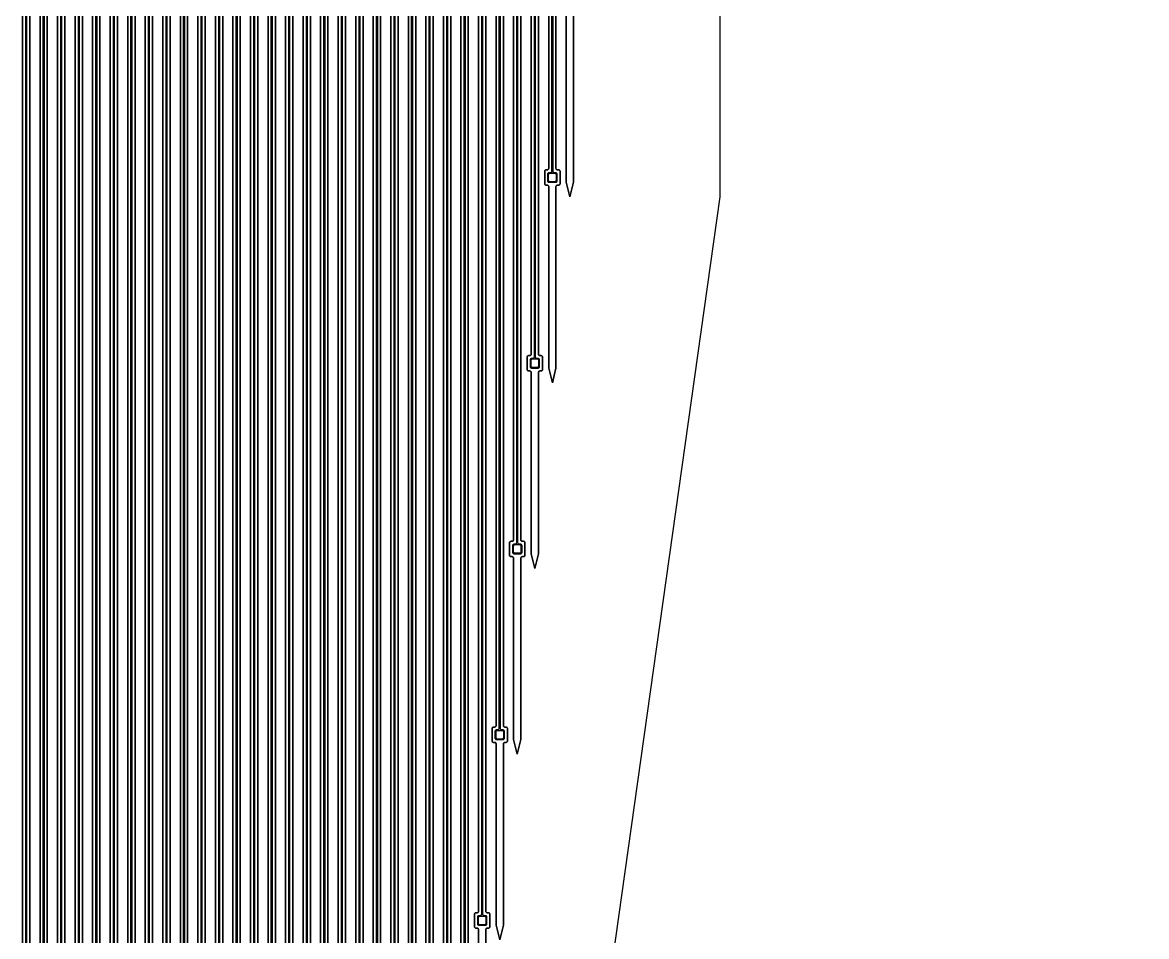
# Model space of a CAD drawing. Header units: metres. Extents: x -1550 to 1550, y -904 to 26100.
# Drawn here: x 12 to 1550, y 5029 to 6279 of the extents above; entities that cross this region are included whole.
import ezdxf

# ---------------------------------------------------------------- set-up
doc = ezdxf.new("R2010")
doc.units = ezdxf.units.M
for name, color, linetype in [('Electrodes', 2, 'CONTINUOUS'), ('Metal', 4, 'CONTINUOUS'), ('Polyimide', 3, 'CONTINUOUS'), ('Polyimide_Negative', 5, 'CONTINUOUS')]:
    doc.layers.add(name, color=color, linetype=linetype)

msp = doc.modelspace()

# ---------------------------------------------------------------- linework, layer by layer
at = {"layer": 'Electrodes'}
for points in [[(740.5, 6061.8), (740.6, 6061.8), (740.8, 6061.8), (740.9, 6061.8), (741, 6061.9), (741.2, 6061.9), (741.3, 6062), (741.4, 6062), (741.5, 6062.1), (741.7, 6062.2), (741.8, 6062.3), (741.9, 6062.3), (742, 6062.4), (742.1, 6062.5), (742.1, 6062.6), (742.2, 6062.8), (742.3, 6062.9), (742.3, 6063), (742.4, 6063.1), (742.4, 6063.3), (742.5, 6063.4), (742.5, 6063.5), (742.5, 6063.7), (742.5, 6063.8), (742.5, 6070.8), (742.5, 6070.9), (742.5, 6071.1), (742.5, 6071.2), (742.4, 6071.3), (742.4, 6071.5), (742.3, 6071.6), (742.3, 6071.7), (742.2, 6071.8), (742.1, 6072), (742.1, 6072.1), (742, 6072.2), (741.9, 6072.3), (741.8, 6072.4), (741.7, 6072.4), (741.5, 6072.5), (741.4, 6072.6), (741.3, 6072.6), (741.2, 6072.7), (741, 6072.7), (740.9, 6072.8), (740.8, 6072.8), (740.6, 6072.8), (740.5, 6072.8), (733.5, 6072.8), (733.4, 6072.8), (733.2, 6072.8), (733.1, 6072.8), (733, 6072.7), (732.8, 6072.7), (732.7, 6072.6), (732.6, 6072.6), (732.5, 6072.5), (732.3, 6072.4), (732.2, 6072.4), (732.1, 6072.3), (732, 6072.2), (731.9, 6072.1), (731.9, 6072), (731.8, 6071.8), (731.7, 6071.7), (731.7, 6071.6), (731.6, 6071.5), (731.6, 6071.3), (731.5, 6071.2), (731.5, 6071.1), (731.5, 6070.9), (731.5, 6070.8), (731.5, 6063.8), (731.5, 6063.7), (731.5, 6063.5), (731.5, 6063.4), (731.6, 6063.3), (731.6, 6063.1), (731.7, 6063), (731.7, 6062.9), (731.8, 6062.8), (731.9, 6062.6), (731.9, 6062.5), (732, 6062.4), (732.1, 6062.3), (732.2, 6062.3), (732.3, 6062.2), (732.5, 6062.1), (732.6, 6062), (732.7, 6062), (732.8, 6061.9), (733, 6061.9), (733.1, 6061.8), (733.2, 6061.8), (733.4, 6061.8), (733.5, 6061.8), (740.5, 6061.8)], [(716.5, 5807.8), (716.6, 5807.8), (716.8, 5807.9), (716.9, 5807.9), (717, 5807.9), (717.2, 5807.9), (717.3, 5808), (717.4, 5808.1), (717.5, 5808.1), (717.7, 5808.2), (717.8, 5808.3), (717.9, 5808.4), (718, 5808.5), (718.1, 5808.6), (718.1, 5808.7), (718.2, 5808.8), (718.3, 5808.9), (718.3, 5809), (718.4, 5809.2), (718.4, 5809.3), (718.5, 5809.4), (718.5, 5809.6), (718.5, 5809.7), (718.5, 5809.8), (718.5, 5816.8), (718.5, 5817), (718.5, 5817.1), (718.5, 5817.2), (718.4, 5817.4), (718.4, 5817.5), (718.3, 5817.6), (718.3, 5817.8), (718.2, 5817.9), (718.1, 5818), (718.1, 5818.1), (718, 5818.2), (717.9, 5818.3), (717.8, 5818.4), (717.7, 5818.5), (717.5, 5818.5), (717.4, 5818.6), (717.3, 5818.7), (717.2, 5818.7), (717, 5818.8), (716.9, 5818.8), (716.8, 5818.8), (716.6, 5818.8), (716.5, 5818.8), (709.5, 5818.8), (709.4, 5818.8), (709.2, 5818.8), (709.1, 5818.8), (709, 5818.8), (708.8, 5818.7), (708.7, 5818.7), (708.6, 5818.6), (708.5, 5818.5), (708.3, 5818.5), (708.2, 5818.4), (708.1, 5818.3), (708, 5818.2), (707.9, 5818.1), (707.9, 5818), (707.8, 5817.9), (707.7, 5817.8), (707.7, 5817.6), (707.6, 5817.5), (707.6, 5817.4), (707.5, 5817.2), (707.5, 5817.1), (707.5, 5817), (707.5, 5816.8), (707.5, 5809.8), (707.5, 5809.7), (707.5, 5809.6), (707.5, 5809.4), (707.6, 5809.3), (707.6, 5809.2), (707.7, 5809), (707.7, 5808.9), (707.8, 5808.8), (707.9, 5808.7), (707.9, 5808.6), (708, 5808.5), (708.1, 5808.4), (708.2, 5808.3), (708.3, 5808.2), (708.5, 5808.1), (708.6, 5808.1), (708.7, 5808), (708.8, 5807.9), (709, 5807.9), (709.1, 5807.9), (709.2, 5807.9), (709.4, 5807.8), (709.5, 5807.8), (716.5, 5807.8)], [(692.5, 5553.9), (692.6, 5553.9), (692.8, 5553.9), (692.9, 5553.9), (693, 5553.9), (693.2, 5554), (693.3, 5554), (693.4, 5554.1), (693.5, 5554.2), (693.7, 5554.2), (693.8, 5554.3), (693.9, 5554.4), (694, 5554.5), (694.1, 5554.6), (694.1, 5554.7), (694.2, 5554.8), (694.3, 5554.9), (694.3, 5555.1), (694.4, 5555.2), (694.4, 5555.3), (694.5, 5555.5), (694.5, 5555.6), (694.5, 5555.7), (694.5, 5555.9), (694.5, 5562.9), (694.5, 5563), (694.5, 5563.1), (694.5, 5563.3), (694.4, 5563.4), (694.4, 5563.5), (694.3, 5563.7), (694.3, 5563.8), (694.2, 5563.9), (694.1, 5564), (694.1, 5564.1), (694, 5564.2), (693.9, 5564.3), (693.8, 5564.4), (693.7, 5564.5), (693.5, 5564.6), (693.4, 5564.6), (693.3, 5564.7), (693.2, 5564.7), (693, 5564.8), (692.9, 5564.8), (692.8, 5564.8), (692.6, 5564.9), (692.5, 5564.9), (685.5, 5564.9), (685.4, 5564.9), (685.2, 5564.8), (685.1, 5564.8), (685, 5564.8), (684.8, 5564.7), (684.7, 5564.7), (684.6, 5564.6), (684.5, 5564.6), (684.3, 5564.5), (684.2, 5564.4), (684.1, 5564.3), (684, 5564.2), (683.9, 5564.1), (683.9, 5564), (683.8, 5563.9), (683.7, 5563.8), (683.7, 5563.7), (683.6, 5563.5), (683.6, 5563.4), (683.5, 5563.3), (683.5, 5563.1), (683.5, 5563), (683.5, 5562.9), (683.5, 5555.9), (683.5, 5555.7), (683.5, 5555.6), (683.5, 5555.5), (683.6, 5555.3), (683.6, 5555.2), (683.7, 5555.1), (683.7, 5554.9), (683.8, 5554.8), (683.9, 5554.7), (683.9, 5554.6), (684, 5554.5), (684.1, 5554.4), (684.2, 5554.3), (684.3, 5554.2), (684.5, 5554.2), (684.6, 5554.1), (684.7, 5554), (684.8, 5554), (685, 5553.9), (685.1, 5553.9), (685.2, 5553.9), (685.4, 5553.9), (685.5, 5553.9), (692.5, 5553.9)], [(668.5, 5299.9), (668.6, 5299.9), (668.8, 5299.9), (668.9, 5299.9), (669, 5300), (669.2, 5300), (669.3, 5300.1), (669.4, 5300.1), (669.5, 5300.2), (669.7, 5300.3), (669.8, 5300.3), (669.9, 5300.4), (670, 5300.5), (670.1, 5300.6), (670.1, 5300.7), (670.2, 5300.9), (670.3, 5301), (670.3, 5301.1), (670.4, 5301.2), (670.4, 5301.4), (670.5, 5301.5), (670.5, 5301.6), (670.5, 5301.8), (670.5, 5301.9), (670.5, 5308.9), (670.5, 5309), (670.5, 5309.2), (670.5, 5309.3), (670.4, 5309.4), (670.4, 5309.6), (670.3, 5309.7), (670.3, 5309.8), (670.2, 5309.9), (670.1, 5310.1), (670.1, 5310.2), (670, 5310.3), (669.9, 5310.4), (669.8, 5310.4), (669.7, 5310.5), (669.5, 5310.6), (669.4, 5310.7), (669.3, 5310.7), (669.2, 5310.8), (669, 5310.8), (668.9, 5310.9), (668.8, 5310.9), (668.6, 5310.9), (668.5, 5310.9), (661.5, 5310.9), (661.4, 5310.9), (661.2, 5310.9), (661.1, 5310.9), (661, 5310.8), (660.8, 5310.8), (660.7, 5310.7), (660.6, 5310.7), (660.5, 5310.6), (660.3, 5310.5), (660.2, 5310.4), (660.1, 5310.4), (660, 5310.3), (659.9, 5310.2), (659.9, 5310.1), (659.8, 5309.9), (659.7, 5309.8), (659.7, 5309.7), (659.6, 5309.6), (659.6, 5309.4), (659.5, 5309.3), (659.5, 5309.2), (659.5, 5309), (659.5, 5308.9), (659.5, 5301.9), (659.5, 5301.8), (659.5, 5301.6), (659.5, 5301.5), (659.6, 5301.4), (659.6, 5301.2), (659.7, 5301.1), (659.7, 5301), (659.8, 5300.9), (659.9, 5300.7), (659.9, 5300.6), (660, 5300.5), (660.1, 5300.4), (660.2, 5300.3), (660.3, 5300.3), (660.5, 5300.2), (660.6, 5300.1), (660.7, 5300.1), (660.8, 5300), (661, 5300), (661.1, 5299.9), (661.2, 5299.9), (661.4, 5299.9), (661.5, 5299.9), (668.5, 5299.9)], [(644.5, 5045.9), (644.6, 5045.9), (644.8, 5045.9), (644.9, 5046), (645, 5046), (645.2, 5046), (645.3, 5046.1), (645.4, 5046.2), (645.5, 5046.2), (645.7, 5046.3), (645.8, 5046.4), (645.9, 5046.5), (646, 5046.6), (646.1, 5046.7), (646.1, 5046.8), (646.2, 5046.9), (646.3, 5047), (646.3, 5047.1), (646.4, 5047.3), (646.4, 5047.4), (646.5, 5047.5), (646.5, 5047.7), (646.5, 5047.8), (646.5, 5047.9), (646.5, 5054.9), (646.5, 5055.1), (646.5, 5055.2), (646.5, 5055.3), (646.4, 5055.5), (646.4, 5055.6), (646.3, 5055.7), (646.3, 5055.8), (646.2, 5056), (646.1, 5056.1), (646.1, 5056.2), (646, 5056.3), (645.9, 5056.4), (645.8, 5056.5), (645.7, 5056.6), (645.5, 5056.6), (645.4, 5056.7), (645.3, 5056.8), (645.2, 5056.8), (645, 5056.9), (644.9, 5056.9), (644.8, 5056.9), (644.6, 5056.9), (644.5, 5056.9), (637.5, 5056.9), (637.4, 5056.9), (637.2, 5056.9), (637.1, 5056.9), (637, 5056.9), (636.8, 5056.8), (636.7, 5056.8), (636.6, 5056.7), (636.5, 5056.6), (636.3, 5056.6), (636.2, 5056.5), (636.1, 5056.4), (636, 5056.3), (635.9, 5056.2), (635.9, 5056.1), (635.8, 5056), (635.7, 5055.8), (635.7, 5055.7), (635.6, 5055.6), (635.6, 5055.5), (635.5, 5055.3), (635.5, 5055.2), (635.5, 5055.1), (635.5, 5054.9), (635.5, 5047.9), (635.5, 5047.8), (635.5, 5047.7), (635.5, 5047.5), (635.6, 5047.4), (635.6, 5047.3), (635.7, 5047.1), (635.7, 5047), (635.8, 5046.9), (635.9, 5046.8), (635.9, 5046.7), (636, 5046.6), (636.1, 5046.5), (636.2, 5046.4), (636.3, 5046.3), (636.5, 5046.2), (636.6, 5046.2), (636.7, 5046.1), (636.8, 5046), (637, 5046), (637.1, 5046), (637.2, 5045.9), (637.4, 5045.9), (637.5, 5045.9), (644.5, 5045.9)]]:
    msp.add_lwpolyline(points, close=True, dxfattribs=at)
at = {"layer": 'Metal'}
for points in [[(18, 8.5), (18, 11993.5), (16, 11993.5), (16, 11993.5), (16, 8.5)], [(42, 262.5), (42, 11993.5), (40, 11993.5), (40, 11993.5), (40, 262.5)], [(66, 516.4), (66, 11993.5), (64, 11993.5), (64, 11993.5), (64, 516.4)], [(90, 770.4), (90, 11993.5), (88, 11993.5), (88, 11993.5), (88, 770.4)], [(114, 1024.4), (114, 11993.5), (112, 11993.5), (112, 11993.5), (112, 1024.4)], [(138, 1278.3), (138, 11993.5), (136, 11993.5), (136, 11993.5), (136, 1278.3)], [(162, 1532.3), (162, 11993.5), (160, 11993.5), (160, 11993.5), (160, 1532.3)], [(186, 1786.3), (186, 11993.5), (184, 11993.5), (184, 11993.5), (184, 1786.3)], [(210, 2040.2), (210, 11993.5), (208, 11993.5), (208, 11993.5), (208, 2040.2)], [(234, 2294.2), (234, 11993.5), (232, 11993.5), (232, 11993.5), (232, 2294.2)], [(258, 2548.2), (258, 11993.5), (256, 11993.5), (256, 11993.5), (256, 2548.2)], [(282, 2802.2), (282, 11993.5), (280, 11993.5), (280, 11993.5), (280, 2802.2)], [(306, 3056.1), (306, 11993.5), (304, 11993.5), (304, 11993.5), (304, 3056.1)], [(330, 3310.1), (330, 11993.5), (328, 11993.5), (328, 11993.5), (328, 3310.1)], [(354, 3564.1), (354, 11993.5), (352, 11993.5), (352, 11993.5), (352, 3564.1)], [(378, 3818), (378, 11993.5), (376, 11993.5), (376, 11993.5), (376, 3818)], [(402, 3975), (402, 11993.5), (400, 11993.5), (400, 11993.5), (400, 3975)], [(426, 4035), (426, 11993.5), (424, 11993.5), (424, 11993.5), (424, 4035)], [(450, 4095), (450, 11993.5), (448, 11993.5), (448, 11993.5), (448, 4095)], [(474, 4155), (474, 11993.5), (472, 11993.5), (472, 11993.5), (472, 4155)], [(498, 4215), (498, 11993.5), (496, 11993.5), (496, 11993.5), (496, 4215)], [(522, 4275), (522, 11993.5), (520, 11993.5), (520, 11993.5), (520, 4275)], [(546, 4335), (546, 11993.5), (544, 11993.5), (544, 11993.5), (544, 4335)], [(570, 4395), (570, 11993.5), (568, 11993.5), (568, 11993.5), (568, 4395)], [(594, 4552), (594, 11993.5), (592, 11993.5), (592, 11993.5), (592, 4552)], [(618, 4806), (618, 11993.5), (616, 11993.5), (616, 11993.5), (616, 4806)], [(640, 11993.5), (640, 5059.9), (640, 5059.6), (639.9, 5059.2), (639.7, 5058.9), (639.5, 5058.6), (639.3, 5058.4), (639, 5058.2), (638.7, 5058), (638.3, 5058), (638, 5057.9), (636.5, 5057.9), (636.2, 5057.9), (635.8, 5057.8), (635.5, 5057.7), (635.2, 5057.5), (635, 5057.2), (634.8, 5056.9), (634.6, 5056.6), (634.5, 5056.3), (634.5, 5055.9), (634.5, 5046.9), (634.5, 5046.6), (634.6, 5046.2), (634.8, 5045.9), (635, 5045.6), (635.2, 5045.4), (635.5, 5045.2), (635.8, 5045), (636.2, 5045), (636.5, 5044.9), (645.5, 5044.9), (645.8, 5045), (646.2, 5045), (646.5, 5045.2), (646.8, 5045.4), (647, 5045.6), (647.2, 5045.9), (647.4, 5046.2), (647.5, 5046.6), (647.5, 5046.9), (647.5, 5055.9), (647.5, 5056.3), (647.4, 5056.6), (647.2, 5056.9), (647, 5057.2), (646.8, 5057.5), (646.5, 5057.7), (646.2, 5057.8), (645.8, 5057.9), (645.5, 5057.9), (644, 5057.9), (643.7, 5058), (643.3, 5058), (643, 5058.2), (642.7, 5058.4), (642.5, 5058.6), (642.3, 5058.9), (642.1, 5059.2), (642, 5059.6), (642, 5059.9), (642, 11993.5)], [(664, 11993.5), (664, 5313.9), (664, 5313.5), (663.9, 5313.2), (663.7, 5312.9), (663.5, 5312.6), (663.3, 5312.4), (663, 5312.2), (662.7, 5312), (662.3, 5311.9), (662, 5311.9), (660.5, 5311.9), (660.2, 5311.9), (659.8, 5311.8), (659.5, 5311.6), (659.2, 5311.4), (659, 5311.2), (658.8, 5310.9), (658.6, 5310.6), (658.5, 5310.2), (658.5, 5309.9), (658.5, 5300.9), (658.5, 5300.5), (658.6, 5300.2), (658.8, 5299.9), (659, 5299.6), (659.2, 5299.4), (659.5, 5299.2), (659.8, 5299), (660.2, 5298.9), (660.5, 5298.9), (669.5, 5298.9), (669.8, 5298.9), (670.2, 5299), (670.5, 5299.2), (670.8, 5299.4), (671, 5299.6), (671.2, 5299.9), (671.4, 5300.2), (671.5, 5300.5), (671.5, 5300.9), (671.5, 5309.9), (671.5, 5310.2), (671.4, 5310.6), (671.2, 5310.9), (671, 5311.2), (670.8, 5311.4), (670.5, 5311.6), (670.2, 5311.8), (669.8, 5311.9), (669.5, 5311.9), (668, 5311.9), (667.7, 5311.9), (667.3, 5312), (667, 5312.2), (666.7, 5312.4), (666.5, 5312.6), (666.3, 5312.9), (666.1, 5313.2), (666, 5313.5), (666, 5313.9), (666, 11993.5)], [(688, 11993.5), (688, 5567.9), (688, 5567.5), (687.9, 5567.2), (687.7, 5566.9), (687.5, 5566.6), (687.3, 5566.3), (687, 5566.1), (686.7, 5566), (686.3, 5565.9), (686, 5565.9), (684.5, 5565.9), (684.2, 5565.8), (683.8, 5565.7), (683.5, 5565.6), (683.2, 5565.4), (683, 5565.2), (682.8, 5564.9), (682.6, 5564.5), (682.5, 5564.2), (682.5, 5563.9), (682.5, 5554.9), (682.5, 5554.5), (682.6, 5554.2), (682.8, 5553.9), (683, 5553.6), (683.2, 5553.3), (683.5, 5553.1), (683.8, 5553), (684.2, 5552.9), (684.5, 5552.9), (693.5, 5552.9), (693.8, 5552.9), (694.2, 5553), (694.5, 5553.1), (694.8, 5553.3), (695, 5553.6), (695.2, 5553.9), (695.4, 5554.2), (695.5, 5554.5), (695.5, 5554.9), (695.5, 5563.9), (695.5, 5564.2), (695.4, 5564.5), (695.2, 5564.9), (695, 5565.2), (694.8, 5565.4), (694.5, 5565.6), (694.2, 5565.7), (693.8, 5565.8), (693.5, 5565.9), (692, 5565.9), (691.7, 5565.9), (691.3, 5566), (691, 5566.1), (690.7, 5566.3), (690.5, 5566.6), (690.3, 5566.9), (690.1, 5567.2), (690, 5567.5), (690, 5567.9), (690, 11993.5)], [(712, 11993.5), (712, 5821.8), (712, 5821.5), (711.9, 5821.1), (711.7, 5820.8), (711.5, 5820.5), (711.3, 5820.3), (711, 5820.1), (710.7, 5820), (710.3, 5819.9), (710, 5819.8), (708.5, 5819.8), (708.2, 5819.8), (707.8, 5819.7), (707.5, 5819.6), (707.2, 5819.4), (707, 5819.1), (706.8, 5818.8), (706.6, 5818.5), (706.5, 5818.2), (706.5, 5817.8), (706.5, 5808.8), (706.5, 5808.5), (706.6, 5808.1), (706.8, 5807.8), (707, 5807.5), (707.2, 5807.3), (707.5, 5807.1), (707.8, 5807), (708.2, 5806.9), (708.5, 5806.8), (717.5, 5806.8), (717.8, 5806.9), (718.2, 5807), (718.5, 5807.1), (718.8, 5807.3), (719, 5807.5), (719.2, 5807.8), (719.4, 5808.1), (719.5, 5808.5), (719.5, 5808.8), (719.5, 5817.8), (719.5, 5818.2), (719.4, 5818.5), (719.2, 5818.8), (719, 5819.1), (718.8, 5819.4), (718.5, 5819.6), (718.2, 5819.7), (717.8, 5819.8), (717.5, 5819.8), (716, 5819.8), (715.7, 5819.9), (715.3, 5820), (715, 5820.1), (714.7, 5820.3), (714.5, 5820.5), (714.3, 5820.8), (714.1, 5821.1), (714, 5821.5), (714, 5821.8), (714, 11993.5)], [(736, 11993.5), (736, 6075.8), (736, 6075.5), (735.9, 6075.1), (735.7, 6074.8), (735.5, 6074.5), (735.3, 6074.3), (735, 6074.1), (734.7, 6073.9), (734.3, 6073.8), (734, 6073.8), (732.5, 6073.8), (732.2, 6073.8), (731.8, 6073.7), (731.5, 6073.5), (731.2, 6073.3), (731, 6073.1), (730.8, 6072.8), (730.6, 6072.5), (730.5, 6072.1), (730.5, 6071.8), (730.5, 6062.8), (730.5, 6062.5), (730.6, 6062.1), (730.8, 6061.8), (731, 6061.5), (731.2, 6061.3), (731.5, 6061.1), (731.8, 6060.9), (732.2, 6060.8), (732.5, 6060.8), (741.5, 6060.8), (741.8, 6060.8), (742.2, 6060.9), (742.5, 6061.1), (742.8, 6061.3), (743, 6061.5), (743.2, 6061.8), (743.4, 6062.1), (743.5, 6062.5), (743.5, 6062.8), (743.5, 6071.8), (743.5, 6072.1), (743.4, 6072.5), (743.2, 6072.8), (743, 6073.1), (742.8, 6073.3), (742.5, 6073.5), (742.2, 6073.7), (741.8, 6073.8), (741.5, 6073.8), (740, 6073.8), (739.7, 6073.8), (739.3, 6073.9), (739, 6074.1), (738.7, 6074.3), (738.5, 6074.5), (738.3, 6074.8), (738.1, 6075.1), (738, 6075.5), (738, 6075.8), (738, 11993.5)]]:
    msp.add_lwpolyline(points, dxfattribs=at)
at = {"layer": 'Polyimide'}
for points in [[(12, 12.5), (12, 11978.5)], [(22, 11978.5), (22, 12.5)], [(36, 266.5), (36, 11978.5)], [(46, 11978.5), (46, 266.5)], [(60, 520.4), (60, 11978.5)], [(70, 11978.5), (70, 520.4)], [(84, 774.4), (84, 11978.5)], [(94, 11978.5), (94, 774.4)], [(108, 1028.4), (108, 11978.5)], [(118, 11978.5), (118, 1028.4)], [(132, 1282.3), (132, 11978.5)], [(142, 11978.5), (142, 1282.3)], [(156, 1536.3), (156, 11978.5)], [(166, 11978.5), (166, 1536.3)], [(180, 1790.3), (180, 11978.5)], [(190, 11978.5), (190, 1790.3)], [(204, 2044.2), (204, 11978.5)], [(214, 11978.5), (214, 2044.2)], [(228, 2298.2), (228, 11978.5)], [(238, 11978.5), (238, 2298.2)], [(252, 2552.2), (252, 11978.5)], [(262, 11978.5), (262, 2552.2)], [(276, 2806.2), (276, 11978.5)], [(286, 11978.5), (286, 2806.2)], [(300, 3060.1), (300, 11978.5)], [(310, 11978.5), (310, 3060.1)], [(324, 3314.1), (324, 11978.5)], [(334, 11978.5), (334, 3314.1)], [(348, 3568.1), (348, 11978.5)], [(358, 11978.5), (358, 3568.1)], [(372, 3822), (372, 11978.5)], [(382, 11978.5), (382, 3822)], [(396, 3979), (396, 11978.5)], [(406, 11978.5), (406, 3979)], [(420, 4039), (420, 11978.5)], [(430, 11978.5), (430, 4039)], [(444, 4099), (444, 11978.5)], [(454, 11978.5), (454, 4099)], [(468, 4159), (468, 11978.5)], [(478, 11978.5), (478, 4159)], [(492, 4219), (492, 11978.5)], [(502, 11978.5), (502, 4219)], [(516, 4279), (516, 11978.5)], [(526, 11978.5), (526, 4279)], [(540, 4339), (540, 11978.5)], [(550, 11978.5), (550, 4339)], [(564, 4399), (564, 11978.5)], [(574, 11978.5), (574, 4399)], [(588, 4556), (588, 11978.5)], [(598, 11978.5), (598, 4556)], [(612, 4810), (612, 11978.5)], [(622, 11978.5), (622, 4810)], [(636, 4790.9), (636, 5038.9), (636, 5039.3), (635.9, 5039.6), (635.7, 5039.9), (635.5, 5040.2), (635.3, 5040.5), (635, 5040.7), (634.7, 5040.8), (634.3, 5040.9), (634, 5040.9), (632.5, 5040.9), (632.2, 5041), (631.8, 5041), (631.5, 5041.2), (631.2, 5041.4), (631, 5041.6), (630.8, 5041.9), (630.6, 5042.2), (630.5, 5042.6), (630.5, 5042.9), (630.5, 5059.9), (630.5, 5060.3), (630.6, 5060.6), (630.8, 5060.9), (631, 5061.2), (631.2, 5061.5), (631.5, 5061.7), (631.8, 5061.8), (632.2, 5061.9), (632.5, 5061.9), (634, 5061.9), (634.3, 5062), (634.7, 5062), (635, 5062.2), (635.3, 5062.4), (635.5, 5062.6), (635.7, 5062.9), (635.9, 5063.2), (636, 5063.6), (636, 5063.9), (636, 11978.5)], [(646, 11978.5), (646, 5063.9), (646, 5063.6), (646.1, 5063.2), (646.3, 5062.9), (646.5, 5062.6), (646.7, 5062.4), (647, 5062.2), (647.3, 5062), (647.7, 5062), (648, 5061.9), (649.5, 5061.9), (649.8, 5061.9), (650.2, 5061.8), (650.5, 5061.7), (650.8, 5061.5), (651, 5061.2), (651.2, 5060.9), (651.4, 5060.6), (651.5, 5060.3), (651.5, 5059.9), (651.5, 5042.9), (651.5, 5042.6), (651.4, 5042.2), (651.2, 5041.9), (651, 5041.6), (650.8, 5041.4), (650.5, 5041.2), (650.2, 5041), (649.8, 5041), (649.5, 5040.9), (648, 5040.9), (647.7, 5040.9), (647.3, 5040.8), (647, 5040.7), (646.7, 5040.5), (646.5, 5040.2), (646.3, 5039.9), (646.1, 5039.6), (646, 5039.3), (646, 5038.9), (646, 4790.9)], [(670, 11978.5), (670, 5317.9), (670, 5317.5), (670.1, 5317.2), (670.3, 5316.9), (670.5, 5316.6), (670.7, 5316.4), (671, 5316.2), (671.3, 5316), (671.7, 5315.9), (672, 5315.9), (673.5, 5315.9), (673.8, 5315.9), (674.2, 5315.8), (674.5, 5315.6), (674.8, 5315.4), (675, 5315.2), (675.2, 5314.9), (675.4, 5314.6), (675.5, 5314.2), (675.5, 5313.9), (675.5, 5296.9), (675.5, 5296.5), (675.4, 5296.2), (675.2, 5295.9), (675, 5295.6), (674.8, 5295.4), (674.5, 5295.2), (674.2, 5295), (673.8, 5294.9), (673.5, 5294.9), (672, 5294.9), (671.7, 5294.9), (671.3, 5294.8), (671, 5294.6), (670.7, 5294.4), (670.5, 5294.2), (670.3, 5293.9), (670.1, 5293.6), (670, 5293.2), (670, 5292.9), (670, 5044.9), (665, 5024.9), (660, 5044.9), (660, 5292.9), (660, 5293.2), (659.9, 5293.6), (659.7, 5293.9), (659.5, 5294.2), (659.3, 5294.4), (659, 5294.6), (658.7, 5294.8), (658.3, 5294.9), (658, 5294.9), (656.5, 5294.9), (656.2, 5294.9), (655.8, 5295), (655.5, 5295.2), (655.2, 5295.4), (655, 5295.6), (654.8, 5295.9), (654.6, 5296.2), (654.5, 5296.5), (654.5, 5296.9), (654.5, 5313.9), (654.5, 5314.2), (654.6, 5314.6), (654.8, 5314.9), (655, 5315.2), (655.2, 5315.4), (655.5, 5315.6), (655.8, 5315.8), (656.2, 5315.9), (656.5, 5315.9), (658, 5315.9), (658.3, 5315.9), (658.7, 5316), (659, 5316.2), (659.3, 5316.4), (659.5, 5316.6), (659.7, 5316.9), (659.9, 5317.2), (660, 5317.5), (660, 5317.9), (660, 11978.5)], [(694, 11978.5), (694, 5571.9), (694, 5571.5), (694.1, 5571.2), (694.3, 5570.9), (694.5, 5570.6), (694.7, 5570.3), (695, 5570.1), (695.3, 5570), (695.7, 5569.9), (696, 5569.9), (697.5, 5569.9), (697.8, 5569.8), (698.2, 5569.7), (698.5, 5569.6), (698.8, 5569.4), (699, 5569.2), (699.2, 5568.9), (699.4, 5568.5), (699.5, 5568.2), (699.5, 5567.9), (699.5, 5550.9), (699.5, 5550.5), (699.4, 5550.2), (699.2, 5549.9), (699, 5549.6), (698.8, 5549.3), (698.5, 5549.1), (698.2, 5549), (697.8, 5548.9), (697.5, 5548.9), (696, 5548.9), (695.7, 5548.8), (695.3, 5548.7), (695, 5548.6), (694.7, 5548.4), (694.5, 5548.2), (694.3, 5547.9), (694.1, 5547.5), (694, 5547.2), (694, 5546.9), (694, 5298.9), (689, 5278.9), (684, 5298.9), (684, 5546.9), (684, 5547.2), (683.9, 5547.5), (683.7, 5547.9), (683.5, 5548.2), (683.3, 5548.4), (683, 5548.6), (682.7, 5548.7), (682.3, 5548.8), (682, 5548.9), (680.5, 5548.9), (680.2, 5548.9), (679.8, 5549), (679.5, 5549.1), (679.2, 5549.3), (679, 5549.6), (678.8, 5549.9), (678.6, 5550.2), (678.5, 5550.5), (678.5, 5550.9), (678.5, 5567.9), (678.5, 5568.2), (678.6, 5568.5), (678.8, 5568.9), (679, 5569.2), (679.2, 5569.4), (679.5, 5569.6), (679.8, 5569.7), (680.2, 5569.8), (680.5, 5569.9), (682, 5569.9), (682.3, 5569.9), (682.7, 5570), (683, 5570.1), (683.3, 5570.3), (683.5, 5570.6), (683.7, 5570.9), (683.9, 5571.2), (684, 5571.5), (684, 5571.9), (684, 11978.5)], [(718, 11978.5), (718, 5825.8), (718, 5825.5), (718.1, 5825.1), (718.3, 5824.8), (718.5, 5824.5), (718.7, 5824.3), (719, 5824.1), (719.3, 5824), (719.7, 5823.9), (720, 5823.8), (721.5, 5823.8), (721.8, 5823.8), (722.2, 5823.7), (722.5, 5823.6), (722.8, 5823.4), (723, 5823.1), (723.2, 5822.8), (723.4, 5822.5), (723.5, 5822.2), (723.5, 5821.8), (723.5, 5804.8), (723.5, 5804.5), (723.4, 5804.1), (723.2, 5803.8), (723, 5803.5), (722.8, 5803.3), (722.5, 5803.1), (722.2, 5803), (721.8, 5802.9), (721.5, 5802.8), (720, 5802.8), (719.7, 5802.8), (719.3, 5802.7), (719, 5802.6), (718.7, 5802.4), (718.5, 5802.1), (718.3, 5801.8), (718.1, 5801.5), (718, 5801.2), (718, 5800.8), (718, 5552.8), (713, 5532.8), (708, 5552.8), (708, 5800.8), (708, 5801.2), (707.9, 5801.5), (707.7, 5801.8), (707.5, 5802.1), (707.3, 5802.4), (707, 5802.6), (706.7, 5802.7), (706.3, 5802.8), (706, 5802.8), (704.5, 5802.8), (704.2, 5802.9), (703.8, 5803), (703.5, 5803.1), (703.2, 5803.3), (703, 5803.5), (702.8, 5803.8), (702.6, 5804.1), (702.5, 5804.5), (702.5, 5804.8), (702.5, 5821.8), (702.5, 5822.2), (702.6, 5822.5), (702.8, 5822.8), (703, 5823.1), (703.2, 5823.4), (703.5, 5823.6), (703.8, 5823.7), (704.2, 5823.8), (704.5, 5823.8), (706, 5823.8), (706.3, 5823.9), (706.7, 5824), (707, 5824.1), (707.3, 5824.3), (707.5, 5824.5), (707.7, 5824.8), (707.9, 5825.1), (708, 5825.5), (708, 5825.8), (708, 11978.5)], [(742, 11978.5), (742, 6079.8), (742, 6079.5), (742.1, 6079.1), (742.3, 6078.8), (742.5, 6078.5), (742.7, 6078.3), (743, 6078.1), (743.3, 6077.9), (743.7, 6077.8), (744, 6077.8), (745.5, 6077.8), (745.8, 6077.8), (746.2, 6077.7), (746.5, 6077.5), (746.8, 6077.3), (747, 6077.1), (747.2, 6076.8), (747.4, 6076.5), (747.5, 6076.1), (747.5, 6075.8), (747.5, 6058.8), (747.5, 6058.5), (747.4, 6058.1), (747.2, 6057.8), (747, 6057.5), (746.8, 6057.3), (746.5, 6057.1), (746.2, 6056.9), (745.8, 6056.8), (745.5, 6056.8), (744, 6056.8), (743.7, 6056.8), (743.3, 6056.7), (743, 6056.5), (742.7, 6056.3), (742.5, 6056.1), (742.3, 6055.8), (742.1, 6055.5), (742, 6055.1), (742, 6054.8), (742, 5806.8), (737, 5786.8), (732, 5806.8), (732, 6054.8), (732, 6055.1), (731.9, 6055.5), (731.7, 6055.8), (731.5, 6056.1), (731.3, 6056.3), (731, 6056.5), (730.7, 6056.7), (730.3, 6056.8), (730, 6056.8), (728.5, 6056.8), (728.2, 6056.8), (727.8, 6056.9), (727.5, 6057.1), (727.2, 6057.3), (727, 6057.5), (726.8, 6057.8), (726.6, 6058.1), (726.5, 6058.5), (726.5, 6058.8), (726.5, 6075.8), (726.5, 6076.1), (726.6, 6076.5), (726.8, 6076.8), (727, 6077.1), (727.2, 6077.3), (727.5, 6077.5), (727.8, 6077.7), (728.2, 6077.8), (728.5, 6077.8), (730, 6077.8), (730.3, 6077.8), (730.7, 6077.9), (731, 6078.1), (731.3, 6078.3), (731.5, 6078.5), (731.7, 6078.8), (731.9, 6079.1), (732, 6079.5), (732, 6079.8), (732, 11978.5)], [(766, 6308.8), (766, 6060.8), (761, 6040.8), (756, 6060.8), (756, 6308.8)]]:
    msp.add_lwpolyline(points, dxfattribs=at)
at = {"layer": 'Polyimide_Negative'}
for points in [[(1550, 26100), (1550, 15391.3), (1545.4, 15339.1), (1529.6, 15280), (1503.8, 15224.6), (1468.7, 15174.5), (1425.5, 15131.3), (1375.4, 15096.2), (1320, 15070.4), (1260.9, 15054.6), (1208.7, 15050), (1150, 15050), (1150, 13984.3), (967.5, 12000.7), (966.8, 11993.5), (966, 11993.5), (966, 6040.8), (24.8, -642.6)], [(12, 11978.5), (12, 12.5)], [(22, 12.5), (22, 11978.5)], [(36, 11978.5), (36, 266.5)], [(46, 266.5), (46, 11978.5)], [(60, 11978.5), (60, 520.4)], [(70, 520.4), (70, 11978.5)], [(84, 11978.5), (84, 774.4)], [(94, 774.4), (94, 11978.5)], [(108, 11978.5), (108, 1028.4)], [(118, 1028.4), (118, 11978.5)], [(132, 11978.5), (132, 1282.3)], [(142, 1282.3), (142, 11978.5)], [(156, 11978.5), (156, 1536.3)], [(166, 1536.3), (166, 11978.5)], [(180, 11978.5), (180, 1790.3)], [(190, 1790.3), (190, 11978.5)], [(204, 11978.5), (204, 2044.2)], [(214, 2044.2), (214, 11978.5)], [(228, 11978.5), (228, 2298.2)], [(238, 2298.2), (238, 11978.5)], [(252, 11978.5), (252, 2552.2)], [(262, 2552.2), (262, 11978.5)], [(276, 11978.5), (276, 2806.2)], [(286, 2806.2), (286, 11978.5)], [(300, 11978.5), (300, 3060.1)], [(310, 3060.1), (310, 11978.5)], [(324, 11978.5), (324, 3314.1)], [(334, 3314.1), (334, 11978.5)], [(348, 11978.5), (348, 3568.1)], [(358, 3568.1), (358, 11978.5)], [(372, 11978.5), (372, 3822)], [(382, 3822), (382, 11978.5)], [(396, 11978.5), (396, 3979)], [(406, 3979), (406, 11978.5)], [(420, 11978.5), (420, 4039)], [(430, 4039), (430, 11978.5)], [(444, 11978.5), (444, 4099)], [(454, 4099), (454, 11978.5)], [(468, 11978.5), (468, 4159)], [(478, 4159), (478, 11978.5)], [(492, 11978.5), (492, 4219)], [(502, 4219), (502, 11978.5)], [(516, 11978.5), (516, 4279)], [(526, 4279), (526, 11978.5)], [(540, 11978.5), (540, 4339)], [(550, 4339), (550, 11978.5)], [(564, 11978.5), (564, 4399)], [(574, 4399), (574, 11978.5)], [(588, 11978.5), (588, 4556)], [(598, 4556), (598, 11978.5)], [(612, 11978.5), (612, 4810)], [(622, 4810), (622, 11978.5)], [(636, 11978.5), (636, 5063.9), (636, 5063.6), (635.9, 5063.2), (635.7, 5062.9), (635.5, 5062.6), (635.3, 5062.4), (635, 5062.2), (634.7, 5062), (634.3, 5062), (634, 5061.9), (632.5, 5061.9), (632.2, 5061.9), (631.8, 5061.8), (631.5, 5061.7), (631.2, 5061.5), (631, 5061.2), (630.8, 5060.9), (630.6, 5060.6), (630.5, 5060.3), (630.5, 5059.9), (630.5, 5042.9), (630.5, 5042.6), (630.6, 5042.2), (630.8, 5041.9), (631, 5041.6), (631.2, 5041.4), (631.5, 5041.2), (631.8, 5041), (632.2, 5041), (632.5, 5040.9), (634, 5040.9), (634.3, 5040.9), (634.7, 5040.8), (635, 5040.7), (635.3, 5040.5), (635.5, 5040.2), (635.7, 5039.9), (635.9, 5039.6), (636, 5039.3), (636, 5038.9), (636, 4790.9)], [(646, 4790.9), (646, 5038.9), (646, 5039.3), (646.1, 5039.6), (646.3, 5039.9), (646.5, 5040.2), (646.7, 5040.5), (647, 5040.7), (647.3, 5040.8), (647.7, 5040.9), (648, 5040.9), (649.5, 5040.9), (649.8, 5041), (650.2, 5041), (650.5, 5041.2), (650.8, 5041.4), (651, 5041.6), (651.2, 5041.9), (651.4, 5042.2), (651.5, 5042.6), (651.5, 5042.9), (651.5, 5059.9), (651.5, 5060.3), (651.4, 5060.6), (651.2, 5060.9), (651, 5061.2), (650.8, 5061.5), (650.5, 5061.7), (650.2, 5061.8), (649.8, 5061.9), (649.5, 5061.9), (648, 5061.9), (647.7, 5062), (647.3, 5062), (647, 5062.2), (646.7, 5062.4), (646.5, 5062.6), (646.3, 5062.9), (646.1, 5063.2), (646, 5063.6), (646, 5063.9), (646, 11978.5)], [(660, 11978.5), (660, 5317.9), (660, 5317.5), (659.9, 5317.2), (659.7, 5316.9), (659.5, 5316.6), (659.3, 5316.4), (659, 5316.2), (658.7, 5316), (658.3, 5315.9), (658, 5315.9), (656.5, 5315.9), (656.2, 5315.9), (655.8, 5315.8), (655.5, 5315.6), (655.2, 5315.4), (655, 5315.2), (654.8, 5314.9), (654.6, 5314.6), (654.5, 5314.2), (654.5, 5313.9), (654.5, 5296.9), (654.5, 5296.5), (654.6, 5296.2), (654.8, 5295.9), (655, 5295.6), (655.2, 5295.4), (655.5, 5295.2), (655.8, 5295), (656.2, 5294.9), (656.5, 5294.9), (658, 5294.9), (658.3, 5294.9), (658.7, 5294.8), (659, 5294.6), (659.3, 5294.4), (659.5, 5294.2), (659.7, 5293.9), (659.9, 5293.6), (660, 5293.2), (660, 5292.9), (660, 5044.9), (665, 5024.9), (670, 5044.9), (670, 5292.9), (670, 5293.2), (670.1, 5293.6), (670.3, 5293.9), (670.5, 5294.2), (670.7, 5294.4), (671, 5294.6), (671.3, 5294.8), (671.7, 5294.9), (672, 5294.9), (673.5, 5294.9), (673.8, 5294.9), (674.2, 5295), (674.5, 5295.2), (674.8, 5295.4), (675, 5295.6), (675.2, 5295.9), (675.4, 5296.2), (675.5, 5296.5), (675.5, 5296.9), (675.5, 5313.9), (675.5, 5314.2), (675.4, 5314.6), (675.2, 5314.9), (675, 5315.2), (674.8, 5315.4), (674.5, 5315.6), (674.2, 5315.8), (673.8, 5315.9), (673.5, 5315.9), (672, 5315.9), (671.7, 5315.9), (671.3, 5316), (671, 5316.2), (670.7, 5316.4), (670.5, 5316.6), (670.3, 5316.9), (670.1, 5317.2), (670, 5317.5), (670, 5317.9), (670, 11978.5)], [(684, 11978.5), (684, 5571.9), (684, 5571.5), (683.9, 5571.2), (683.7, 5570.9), (683.5, 5570.6), (683.3, 5570.3), (683, 5570.1), (682.7, 5570), (682.3, 5569.9), (682, 5569.9), (680.5, 5569.9), (680.2, 5569.8), (679.8, 5569.7), (679.5, 5569.6), (679.2, 5569.4), (679, 5569.2), (678.8, 5568.9), (678.6, 5568.5), (678.5, 5568.2), (678.5, 5567.9), (678.5, 5550.9), (678.5, 5550.5), (678.6, 5550.2), (678.8, 5549.9), (679, 5549.6), (679.2, 5549.3), (679.5, 5549.1), (679.8, 5549), (680.2, 5548.9), (680.5, 5548.9), (682, 5548.9), (682.3, 5548.8), (682.7, 5548.7), (683, 5548.6), (683.3, 5548.4), (683.5, 5548.2), (683.7, 5547.9), (683.9, 5547.5), (684, 5547.2), (684, 5546.9), (684, 5298.9), (689, 5278.9), (694, 5298.9), (694, 5546.9), (694, 5547.2), (694.1, 5547.5), (694.3, 5547.9), (694.5, 5548.2), (694.7, 5548.4), (695, 5548.6), (695.3, 5548.7), (695.7, 5548.8), (696, 5548.9), (697.5, 5548.9), (697.8, 5548.9), (698.2, 5549), (698.5, 5549.1), (698.8, 5549.3), (699, 5549.6), (699.2, 5549.9), (699.4, 5550.2), (699.5, 5550.5), (699.5, 5550.9), (699.5, 5567.9), (699.5, 5568.2), (699.4, 5568.5), (699.2, 5568.9), (699, 5569.2), (698.8, 5569.4), (698.5, 5569.6), (698.2, 5569.7), (697.8, 5569.8), (697.5, 5569.9), (696, 5569.9), (695.7, 5569.9), (695.3, 5570), (695, 5570.1), (694.7, 5570.3), (694.5, 5570.6), (694.3, 5570.9), (694.1, 5571.2), (694, 5571.5), (694, 5571.9), (694, 11978.5)], [(708, 11978.5), (708, 5825.8), (708, 5825.5), (707.9, 5825.1), (707.7, 5824.8), (707.5, 5824.5), (707.3, 5824.3), (707, 5824.1), (706.7, 5824), (706.3, 5823.9), (706, 5823.8), (704.5, 5823.8), (704.2, 5823.8), (703.8, 5823.7), (703.5, 5823.6), (703.2, 5823.4), (703, 5823.1), (702.8, 5822.8), (702.6, 5822.5), (702.5, 5822.2), (702.5, 5821.8), (702.5, 5804.8), (702.5, 5804.5), (702.6, 5804.1), (702.8, 5803.8), (703, 5803.5), (703.2, 5803.3), (703.5, 5803.1), (703.8, 5803), (704.2, 5802.9), (704.5, 5802.8), (706, 5802.8), (706.3, 5802.8), (706.7, 5802.7), (707, 5802.6), (707.3, 5802.4), (707.5, 5802.1), (707.7, 5801.8), (707.9, 5801.5), (708, 5801.2), (708, 5800.8), (708, 5552.8), (713, 5532.8), (718, 5552.8), (718, 5800.8), (718, 5801.2), (718.1, 5801.5), (718.3, 5801.8), (718.5, 5802.1), (718.7, 5802.4), (719, 5802.6), (719.3, 5802.7), (719.7, 5802.8), (720, 5802.8), (721.5, 5802.8), (721.8, 5802.9), (722.2, 5803), (722.5, 5803.1), (722.8, 5803.3), (723, 5803.5), (723.2, 5803.8), (723.4, 5804.1), (723.5, 5804.5), (723.5, 5804.8), (723.5, 5821.8), (723.5, 5822.2), (723.4, 5822.5), (723.2, 5822.8), (723, 5823.1), (722.8, 5823.4), (722.5, 5823.6), (722.2, 5823.7), (721.8, 5823.8), (721.5, 5823.8), (720, 5823.8), (719.7, 5823.9), (719.3, 5824), (719, 5824.1), (718.7, 5824.3), (718.5, 5824.5), (718.3, 5824.8), (718.1, 5825.1), (718, 5825.5), (718, 5825.8), (718, 11978.5)], [(732, 11978.5), (732, 6079.8), (732, 6079.5), (731.9, 6079.1), (731.7, 6078.8), (731.5, 6078.5), (731.3, 6078.3), (731, 6078.1), (730.7, 6077.9), (730.3, 6077.8), (730, 6077.8), (728.5, 6077.8), (728.2, 6077.8), (727.8, 6077.7), (727.5, 6077.5), (727.2, 6077.3), (727, 6077.1), (726.8, 6076.8), (726.6, 6076.5), (726.5, 6076.1), (726.5, 6075.8), (726.5, 6058.8), (726.5, 6058.5), (726.6, 6058.1), (726.8, 6057.8), (727, 6057.5), (727.2, 6057.3), (727.5, 6057.1), (727.8, 6056.9), (728.2, 6056.8), (728.5, 6056.8), (730, 6056.8), (730.3, 6056.8), (730.7, 6056.7), (731, 6056.5), (731.3, 6056.3), (731.5, 6056.1), (731.7, 6055.8), (731.9, 6055.5), (732, 6055.1), (732, 6054.8), (732, 5806.8), (737, 5786.8), (742, 5806.8), (742, 6054.8), (742, 6055.1), (742.1, 6055.5), (742.3, 6055.8), (742.5, 6056.1), (742.7, 6056.3), (743, 6056.5), (743.3, 6056.7), (743.7, 6056.8), (744, 6056.8), (745.5, 6056.8), (745.8, 6056.8), (746.2, 6056.9), (746.5, 6057.1), (746.8, 6057.3), (747, 6057.5), (747.2, 6057.8), (747.4, 6058.1), (747.5, 6058.5), (747.5, 6058.8), (747.5, 6075.8), (747.5, 6076.1), (747.4, 6076.5), (747.2, 6076.8), (747, 6077.1), (746.8, 6077.3), (746.5, 6077.5), (746.2, 6077.7), (745.8, 6077.8), (745.5, 6077.8), (744, 6077.8), (743.7, 6077.8), (743.3, 6077.9), (743, 6078.1), (742.7, 6078.3), (742.5, 6078.5), (742.3, 6078.8), (742.1, 6079.1), (742, 6079.5), (742, 6079.8), (742, 11978.5)], [(756, 6308.8), (756, 6060.8), (761, 6040.8), (766, 6060.8), (766, 6308.8)]]:
    msp.add_lwpolyline(points, dxfattribs=at)

doc.saveas('drawing.dxf')
